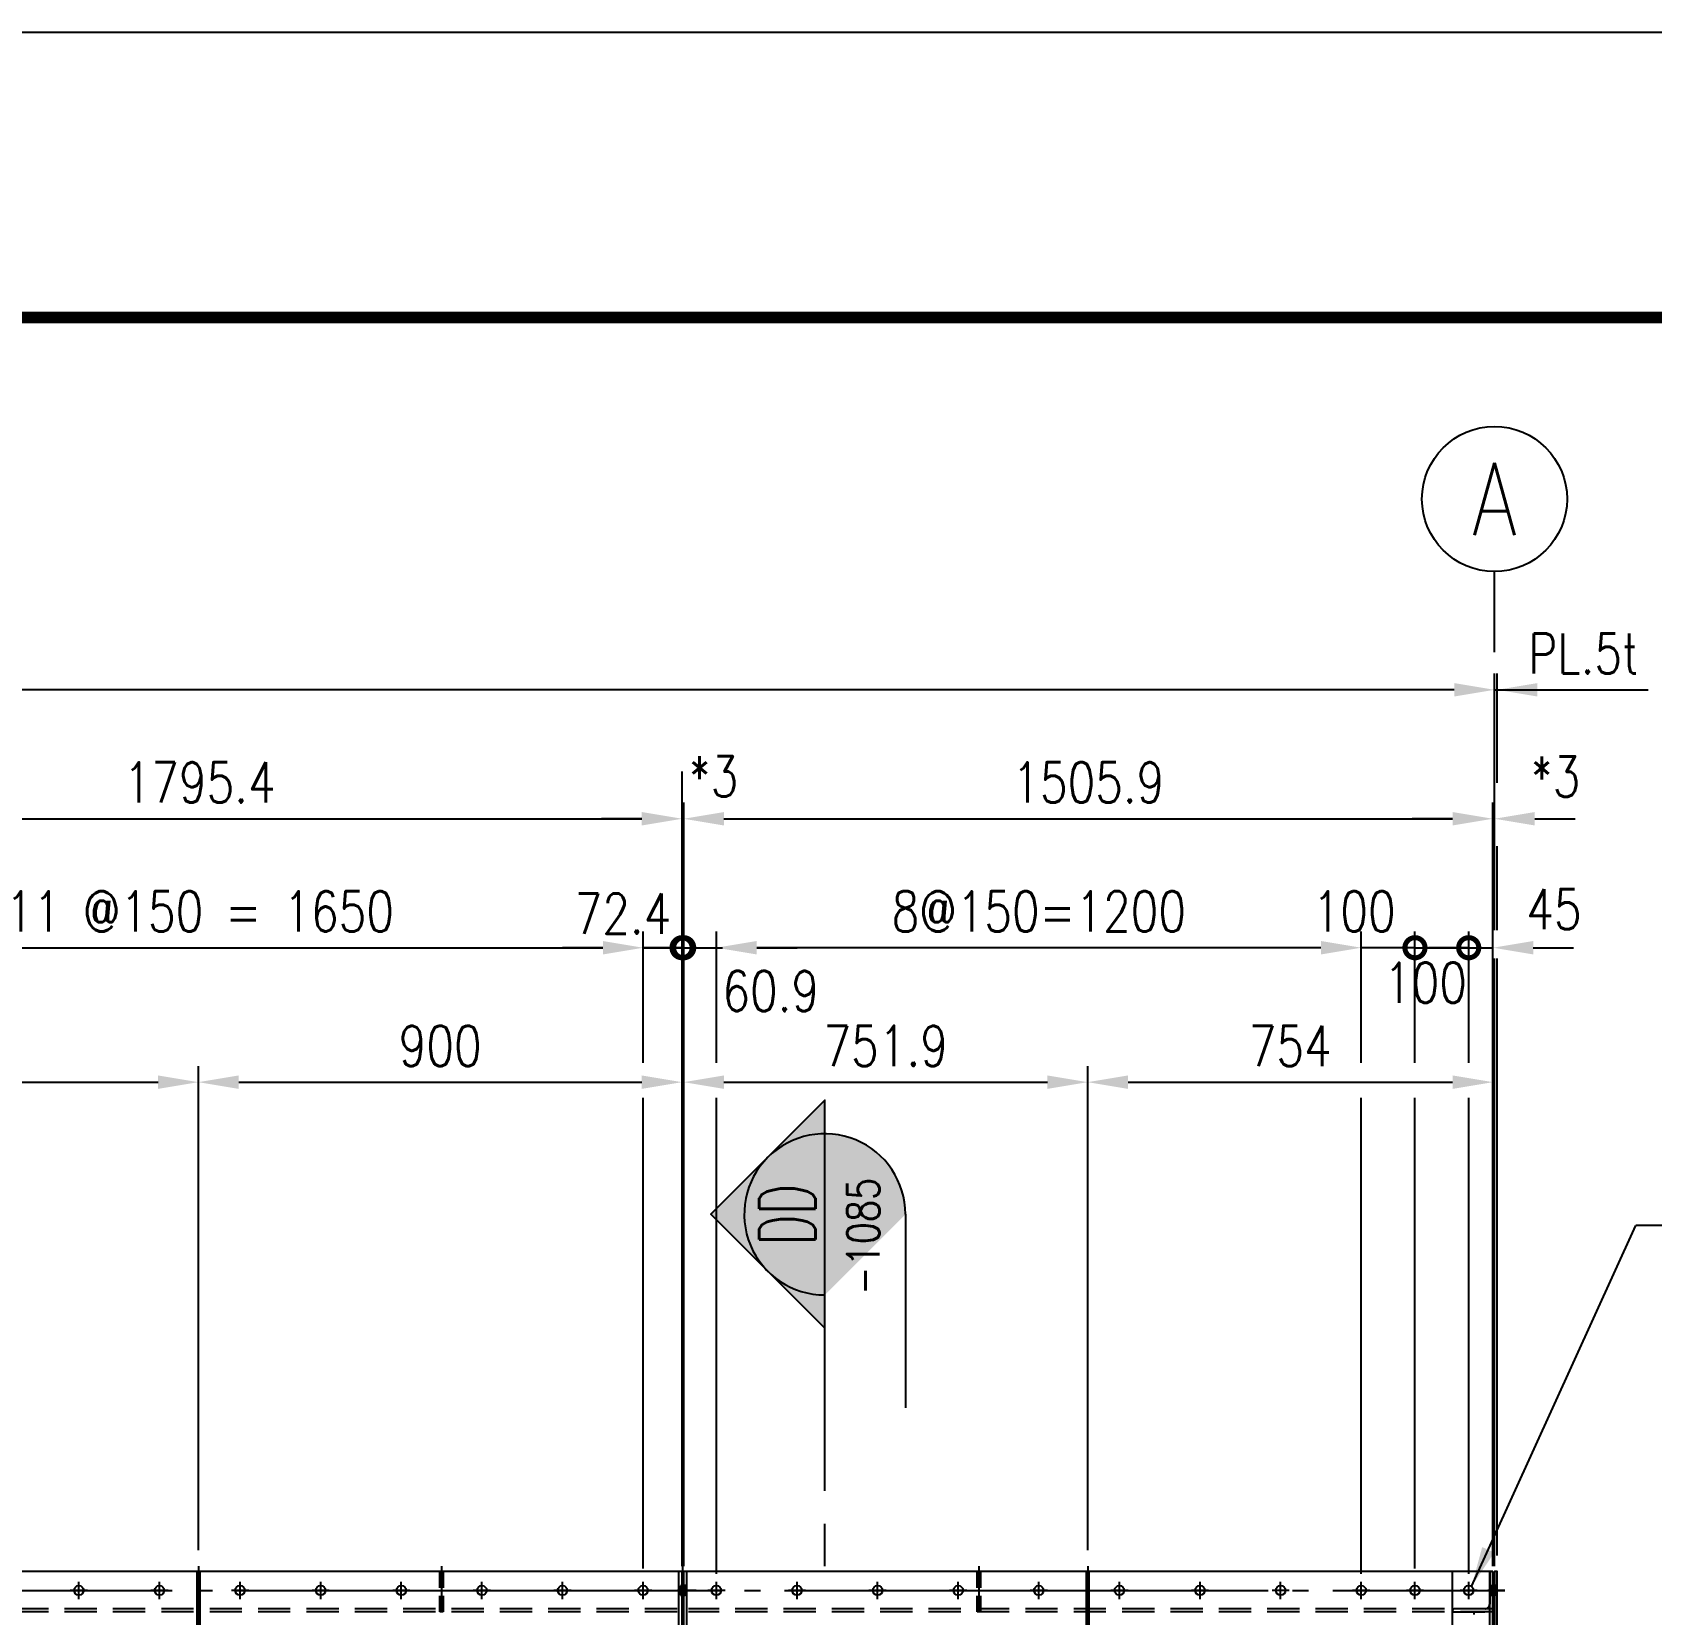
# Model space of a CAD drawing. Header units: millimetres. Extents: x 0 to 232280, y -26939 to 23794.
# Drawn here: x 40539 to 43553, y 14901 to 17846 of the extents above; entities that cross this region are included whole.
import ezdxf
from ezdxf.enums import TextEntityAlignment as Align

# ---------------------------------------------------------------- set-up
doc = ezdxf.new("R2010")
doc.units = ezdxf.units.MM
doc.header["$LTSCALE"] = 30
doc.linetypes.add('JNK-CENTER', pattern=[34, 30, -1.5, 1, -1.5])
doc.linetypes.add('JNK-HIDDEN', pattern=[3, 2, -1])
for name, color, linetype in [('CEN-R', 1, 'JNK-CENTER'), ('CON-C', 4, 'Continuous'), ('CON-G', 3, 'Continuous'), ('CON-W', 7, 'Continuous'), ('CON-Y', 2, 'Continuous'), ('conL-g', 3, 'Continuous'), ('Dim-W', 7, 'Continuous'), ('HID-Y', 2, 'JNK-HIDDEN'), ('STL-OBJT', 7, 'Continuous')]:
    doc.layers.add(name, color=color, linetype=linetype)
doc.styles.add('SIMPLEX', font='simplex.shx', dxfattribs={"width": 0.8})
doc.dimstyles.new('DIM30', dxfattribs={"dimscale": 30, "dimtxt": 2.5, "dimasz": 2.5, "dimexe": 1, "dimexo": 1, "dimgap": 1, "dimtad": 1, "dimdec": 0, "dimdsep": 46, "dimtxsty": 'SIMPLEX', "dimcen": 0, "dimclrd": 7, "dimclre": 7, "dimclrt": 2, "dimadec": 1, "dimazin": 2, "dimtfac": 1, "dimtdec": 0, "dimtix": 1, "dimtmove": 2, "dimatfit": 0, "dimfxl": 1, "dimtolj": 1, "dimtzin": 0, "dimarcsym": 0})
doc.dimstyles.new('DIM40', dxfattribs={"dimscale": 40, "dimtxt": 2.5, "dimasz": 2.5, "dimexe": 1, "dimexo": 1, "dimgap": 1, "dimtad": 1, "dimdec": 0, "dimdsep": 46, "dimtxsty": 'SIMPLEX', "dimcen": 0, "dimclrd": 7, "dimclre": 7, "dimclrt": 2, "dimadec": 1, "dimazin": 2, "dimtfac": 1, "dimtdec": 0, "dimtix": 1, "dimtmove": 2, "dimatfit": 2, "dimfxl": 1, "dimtolj": 1, "dimtzin": 0, "dimarcsym": 1})

# ---------------------------------------------------------------- blocks, each defined once
blk = doc.blocks.new('TITLE')
at = {"color": 7}
blk.add_line((841, 594.8536585365848), (0, 594.8536585365848), dxfattribs=at)
at = {"color": 7, "const_width": 0.7073170731707307}
blk.add_lwpolyline([(823.3170731707312, 577.1707317073162), (27.93902439025055, 577.1707317073162)], dxfattribs=at)
blk = doc.blocks.new('A$C2FEE125F')
at = {"layer": 'CEN-R'}
for p, q in [((-16.02568226856238, 0), (16.02568226856238, 0)), ((0, 16.02568226856238), (0, -16.02568226856238))]:
    blk.add_line(p, q, dxfattribs=at)
at = {"layer": 'conL-g'}
blk.add_circle((0, 0), 9, dxfattribs=at)
blk = doc.blocks.new('A$C6C3D49BA')
at = {"layer": 'CEN-R'}
blk.add_line((3.492459654808044e-10, 13.97431773116114), (-1.164153218269348e-10, -17.53422687383136), dxfattribs=at)
at = {"layer": 'HID-Y'}
for p, q in [((-8.99999999976717, -9.313225746154785e-10), (-9, -4.999999999825377)), ((9.000000000116415, -8.731149137020111e-10), (9.000000000349246, -4.999999999825377))]:
    blk.add_line(p, q, dxfattribs=at)
blk = doc.blocks.new('A$C27160668')
at = {"layer": 'CEN-R'}
blk.add_line((3.492459654808044e-10, -12.9743177323835), (-1.164153218269348e-10, 18.534226872609), dxfattribs=at)
at = {"layer": 'HID-Y'}
for p, q in [((-8.999999999883585, 5.820766091346741e-11), (-9, 5.999999998603016)), ((9, 0), (9.000000000349246, 5.999999998603016))]:
    blk.add_line(p, q, dxfattribs=at)
blk = doc.blocks.new('A$C0E622BE6')
at = {"layer": 'CEN-R'}
blk.add_line((2.328306436538696e-10, 13.9743177308701), (-3.492459654808044e-10, -17.5342268741224), dxfattribs=at)
at = {"layer": 'HID-Y'}
for p, q in [((-8.999999999883585, -3.000000001222361), (-9.000000000116415, -8.999999999941792)), ((9, -3.000000001164153), (9, -9))]:
    blk.add_line(p, q, dxfattribs=at)
blk = doc.blocks.new('A$C60AB4A3A')
for points in [[(-7.499999999959899, 699.0000054339753), (-7.49999999990169, 681.0000081401658), (7.5000000000401, 699.0000054339762), (7.499999999981889, 681.0000054340926)], [(-7.499999999979652, 584.0000054339753), (-7.499999999921443, 566.0000081401658), (7.500000000020347, 584.0000054339762), (7.499999999962136, 566.0000054340926)], [(-7.500000000001981, 454.0000054339753), (-7.499999999943772, 436.0000081401659), (7.499999999998018, 454.0000054339762), (7.499999999939807, 436.0000054340927)], [(-7.500000000031179, 284.0000027276241), (-7.49999999997297, 266.0000054338147), (7.49999999996882, 284.000002727625), (7.499999999910609, 266.0000027277414)], [(-7.50000000003427, -266.0000027271941), (-7.499999999976062, -284.0000000210035), (7.499999999965729, -266.0000027271932), (7.499999999907518, -284.0000027270768)], [(-7.500000000005071, -436.0000054335453), (-7.499999999946862, -454.0000027273547), (7.499999999994929, -436.0000054335444), (7.499999999936717, -454.000005433428)], [(-7.499999999982744, -566.0000027271941), (-7.499999999924535, -584.0000000210035), (7.500000000017256, -566.0000027271932), (7.499999999959044, -584.0000027270768)], [(-7.499999999962992, -681.0000030975716), (-7.499999999904784, -699.000000391381), (7.500000000037007, -681.0000030975707), (7.499999999978796, -699.0000030974543)]]:
    blk.add_solid(points)
at = {"layer": 'CEN-R'}
for p, q in [((-384.4784062732124, 296.9679005959956), (-335.4564489917375, 191.8399739489437)), ((138.4784062741746, 296.9679005959956), (89.45644899269973, 191.8399739489437)), ((-571.1627555073774, -9.231371222995222e-11), (-455.1669225786882, -9.231371222995222e-11)), ((-569.6627555063733, -9.231371222995222e-11), (-453.6669225776841, -9.231371222995222e-11)), ((323.6627555073355, -9.231371222995222e-11), (207.6669225786463, -9.231371222995222e-11)), ((-384.4784062732151, -296.9679005962457), (-335.4564489917402, -191.8399739491938)), ((138.4784062741774, -296.9679005962457), (89.45644899270246, -191.8399739491938))]:
    blk.add_line(p, q, dxfattribs=at)
for points in [[(-1.500000000040927, 224.9499999985369), (-246, 224.9499999985369)], [(-1.500000000040927, -224.9499999987797), (-246, -224.9499999987797)]]:
    blk.add_lwpolyline(points, dxfattribs=at)
for centre, start, end in [((-245.9999999988631, -1.214175426866859e-10), 90.00000000031268, 269.9999999996873), ((0, -1.214175426866859e-10), 270.3872149620545, 89.61278503794551)]:
    blk.add_arc(centre, 224.9550686499512, start, end, dxfattribs=at)
at = {"layer": 'CON-G'}
for p, q in [((-7.500000000041837, 221.9499999985369), (-7.499999999955435, 724.9999945880431)), ((-1.499999998201929, 724.9999946607609), (1.5000000008813, 724.9999947415658)), ((-1.500000000041837, 215.9498591700326), (-1.499999999955435, 724.9999945880431)), ((1.499999999958163, 215.9498591700235), (1.500000000044565, 724.9999945880431)), ((7.499999999958163, 221.9499999985369), (7.500000000044565, 724.9999945880431)), ((1.499999999959073, 221.9499999985369), (7.499999999958163, 221.9499999985369)), ((-7.500000000041837, -221.9499999987797), (-7.499999999955435, -724.9999945881987)), ((-1.500000000041837, -215.9498591702754), (-1.499999999955435, -724.9999945881987)), ((1.499999999958163, -215.9446920766891), (1.500000000044565, -724.9999945881987)), ((1.499999999959073, -221.9448382033129), (7.499999999958163, -221.9448382033129)), ((7.499999999958163, -221.9448382033129), (7.500000000044565, -724.9999945881987)), ((-1.499999998201929, -724.9999946609164), (1.5000000008813, -724.9999947417214))]:
    blk.add_line(p, q, dxfattribs=at)
for points in [[(-335.7238802547345, 203.0613892674196), (-377.9857064288644, 293.692167971069), (-386.1424765121901, 289.888603615404), (-343.880650338082, 199.2578249117546)], [(89.72388025569671, 203.0613892674196), (131.9857064298267, 293.692167971069), (140.1424765131524, 289.888603615404), (97.88065033904422, 199.2578249117546)], [(-467.9550686489893, 4.499999999907686), (-567.9550686489893, 4.499999999849479), (-567.9550686489893, -4.500000000150521), (-467.9550686489893, -4.500000000092314)], [(221.9550686499515, 4.499999999907686), (321.9550686499515, 4.499999999849479), (321.9550686499515, -4.500000000150521), (221.9550686499515, -4.500000000092314)], [(-335.7238802547372, -203.0613892676552), (-377.9857064288672, -293.6921679713191), (-386.1424765121928, -289.8886036156541), (-343.8806503380847, -199.2578249120047)], [(89.72388025569944, -203.0613892676552), (131.9857064298294, -293.6921679713191), (140.1424765131551, -289.8886036156541), (97.88065033904695, -199.2578249120047)]]:
    blk.add_lwpolyline(points, close=True, dxfattribs=at)
for points in [[(-1.500000000040927, 227.9499999985369), (-246, 227.9499999985369)], [(-1.500000000040927, 221.9499999985369), (-246, 221.9499999985369)], [(-1.500000000041837, 215.9498591700326), (-246, 215.9498591700326)], [(-1.500000000041837, -215.9498591702754), (-246, -215.9498591702754)], [(-1.500000000040927, -221.9499999987797), (-246, -221.9499999987797)], [(-1.500000000040927, -227.9499999987797), (-246, -227.9499999987797)], [(-1.500000000041837, -215.9499999987797), (-128.5000000000073, -215.9499999987797)]]:
    blk.add_lwpolyline(points, dxfattribs=at)
for centre, radius, start, end in [((-245.9999999988631, -1.214175426866859e-10), 227.9550686499512, 90.00000000031268, 269.9999999996873), ((-245.9999999988631, -1.214175426866859e-10), 221.9550686499512, 90.00000000031268, 269.9999999996873), ((-245.9999999988631, -1.214175426866859e-10), 215.9550686499512, 90.00000000031268, 269.9999999996873), ((0, -1.214175426866859e-10), 221.9550686499512, 270.3872149620545, 89.61278503794551), ((0, -1.214175426866859e-10), 215.9550686499512, 270.397973341826, 89.60202665822614), ((0, -1.214175426866859e-10), 227.9550686499512, 270.3872149620545, 89.61278503794551)]:
    blk.add_arc(centre, radius, start, end, dxfattribs=at)
at = {"layer": 'STL-OBJT', "xscale": -1}
for p, rotation in [((-7.50000027770932, 690.0000054336007), 90), ((-7.500001055711436, 690.0000000211753), 90), ((-7.5000002777806, 690.0000027272495), 90), ((-7.500001055640157, 690.0000027275265), 90), ((10.49999789287363, 690.0000081403189), 270), ((10.49999867080446, 690.0000054342447), 270), ((-7.500000277729074, 575.0000054336007), 90), ((-7.500001055711436, 575.0000000211753), 90), ((-7.5000002777806, 575.0000027272495), 90), ((-7.50000105565991, 575.0000027275265), 90), ((10.49999789285387, 575.0000081403189), 270), ((10.49999867078471, 575.0000054342447), 270), ((-7.500000277751402, 445.0000054336007), 90), ((-7.500001055711436, 445.0000000211753), 90), ((-7.5000002777806, 445.0000027272495), 90), ((-7.500001055682239, 445.0000027275265), 90), ((10.49999789283155, 445.0000081403189), 270), ((10.49999867076238, 445.0000054342447), 270), ((-7.500001055711436, 275.0000000211753), 90), ((-7.5000002777806, 275.0000027272495), 90), ((10.49999789280235, 275.0000054339677), 270), ((10.49999867073318, 275.0000027278935), 270), ((7.499998947315362, -275.0000000211744), 270), ((7.499999725246198, -275.0000027272486), 270), ((10.49999922319904, -275.000000021119), 270), ((10.50000000112988, -275.0000027271932), 270), ((7.499998947315362, -445.0000000211744), 270), ((7.499999725246198, -445.0000027272486), 270), ((10.49999922322824, -445.0000027274702), 270), ((10.50000000115908, -445.0000054335444), 270), ((7.499998947315362, -575.0000000211744), 270), ((7.499999725246198, -575.0000027272486), 270), ((10.49999922325057, -575.000000021119), 270), ((10.50000000118141, -575.0000027271932), 270), ((10.49999922327032, -690.0000003914965), 270), ((10.50000000120116, -690.0000030975707), 270)]:
    blk.add_blockref('A$C0E622BE6', p, dxfattribs=dict(at, rotation=rotation))
at = {"layer": 'STL-OBJT'}
for p, rotation in [((-7.500001055640157, 690.0000081403733), 90), ((-7.50000027770932, 690.0000054342992), 90), ((-4.50000211015317, 690.0000081403189), 90), ((-4.500001332222334, 690.0000054342447), 90), ((7.499999725317478, 690.0000054336007), 270), ((7.499998947315362, 690.0000000211753), 270), ((7.499999725246198, 690.0000027272495), 270), ((7.499998947386642, 690.0000027275265), 270), ((-7.50000105565991, 575.0000081403733), 90), ((-7.500000277729074, 575.0000054342992), 90), ((-4.500002110172924, 575.0000081403189), 90), ((-4.500001332242087, 575.0000054342447), 90), ((7.499999725297725, 575.0000054336007), 270), ((7.499998947315362, 575.0000000211753), 270), ((7.499999725246198, 575.0000027272495), 270), ((7.499998947366889, 575.0000027275265), 270), ((-7.500001055682239, 445.0000081403733), 90), ((-7.500000277751402, 445.0000054342992), 90), ((-4.500002110195252, 445.0000081403189), 90), ((-4.500001332264416, 445.0000054342447), 90), ((7.499999725275396, 445.0000054336007), 270), ((7.499998947315362, 445.0000000211753), 270), ((7.499999725246198, 445.0000027272495), 270), ((7.49999894734456, 445.0000027275265), 270), ((-7.500001055711436, 275.0000054340221), 90), ((-7.5000002777806, 275.000002727948), 90), ((-4.50000211022445, 275.0000054339677), 90), ((-4.500001332293614, 275.0000027278935), 90), ((7.499998947315362, 275.0000000211753), 270), ((7.499999725246198, 275.0000027272495), 270), ((-10.50000000119842, -275.0000000211199), 90), ((-10.49999922326759, -275.0000027271941), 90), ((-7.500001055711436, -275.0000000211744), 90), ((-7.5000002777806, -275.0000027272486), 90), ((-10.50000000116922, -445.0000027274712), 90), ((-10.49999922323839, -445.0000054335453), 90), ((-7.500001055711436, -445.0000000211744), 90), ((-7.5000002777806, -445.0000027272486), 90), ((-10.5000000011469, -575.00000002112), 90), ((-10.49999922321606, -575.0000027271941), 90), ((-7.500001055711436, -575.0000000211744), 90), ((-7.5000002777806, -575.0000027272486), 90), ((-10.50000000112714, -690.0000003914975), 90), ((-10.49999922319631, -690.0000030975716), 90)]:
    blk.add_blockref('A$C0E622BE6', p, dxfattribs=dict(at, rotation=rotation))
blk = doc.blocks.new('SECMARK1')
at = {"layer": 'CON-Y'}
h = blk.add_hatch(color=256, dxfattribs=at)
edge = h.paths.add_edge_path()
edge.add_line((21.82666666666668, 7.071067811865485), (18.29113276073393, 3.535533905932776))
edge.add_arc((21.82666666666668, 4.707345624410664e-14), 5.000000000000002, 44.99999999999977, 135.0000000000001, ccw=False)
edge.add_line((25.36220057259943, 3.535533905932773), (21.82666666666668, 7.071067811865485))
h = blk.add_hatch(color=256, dxfattribs=at)
edge = h.paths.add_edge_path()
edge.add_line((14.75559885480128, 4.707345624410664e-14), (16.82666666666668, 1.689559442740931e-14))
edge.add_arc((21.82666666666668, 4.618527782440651e-14), 5, 135.0000000000001, 180.0000000000003, ccw=False)
edge.add_line((18.29113276073393, 3.535533905932776), (14.75559885480128, 4.707345624410664e-14))
edge = h.paths.add_edge_path()
edge.add_arc((21.82666666666668, 4.736951571734001e-14), 5, 270, 540.0000000000005)
h = blk.add_hatch(color=256, dxfattribs=at)
edge = h.paths.add_edge_path()
edge.add_line((26.82666666666668, 4.332076805060308e-14), (28.89773447853207, 4.736951571734001e-14))
edge.add_line((28.89773447853207, 4.736951571734001e-14), (25.36220057259943, 3.535533905932773))
edge.add_arc((21.82666666666668, 4.951594689828198e-14), 5, -1.1368683772161603e-13, 44.999999999999716, ccw=False)
at = {"layer": 'CON-C'}
blk.add_line((0, 0), (2.633333333333307, 0), dxfattribs=at)
blk.add_lwpolyline([(4.666666666666639, 0), (28.89773447853207, 4.736951571734001e-14), (21.82666666666668, 7.071067811865485), (14.75559885480128, 4.736951571734001e-14)], dxfattribs=at)
at = {"layer": 'CON-Y'}
blk.add_line((21.82666666666668, -4.999999999999953), (9.823333333333341, -4.999999999999953), dxfattribs=at)
blk.add_arc((21.82666666666668, 4.736951571734001e-14), 5, 270, 180.0000000000004, dxfattribs=at)
at = {"layer": 'CON-C', "style": 'SIMPLEX', "width": 0.8}
blk.add_attdef('TAG', text='', height=3.5, dxfattribs=at).set_placement((21.80333333333334, 0.5800000000000568), align=Align.CENTER)
at = {"layer": 'CON-Y', "style": 'SIMPLEX', "width": 0.8}
blk.add_attdef('H0000-0000', text='', height=2, dxfattribs=at).set_placement((24.66333333333334, -3.379999999999943), align=Align.RIGHT)
blk = doc.blocks.new('*D423')
at = {"layer": 'DEFPOINTS', "color": 0, "transparency": 16777216}
for p in [(43257.30832897819, 16382.29908923554), (41751.40805853953, 14961.3321956425), (43257.30832897819, 14961.3321983486)]:
    blk.add_point(p, dxfattribs=at)
at = {"layer": 'Dim-W', "color": 7, "lineweight": -2, "transparency": 16777216}
for p, q in [((41751.40805853953, 14991.3321956425), (41751.40805853953, 16412.29908923554)), ((43257.30832897819, 14991.3321983486), (43257.30832897819, 16412.29908923554)), ((41826.40805853953, 16382.29908923554), (43182.30832897819, 16382.29908923554))]:
    blk.add_line(p, q, dxfattribs=at)
at = {"layer": 'Dim-W', "color": 7, "transparency": 16777216}
for points in [[(41826.40805853953, 16394.79908923554), (41826.40805853953, 16369.79908923554), (41751.40805853953, 16382.29908923554)], [(43182.30832897819, 16394.79908923554), (43182.30832897819, 16369.79908923554), (43257.30832897819, 16382.29908923554)]]:
    blk.add_solid(points, dxfattribs=at)
at = {"layer": 'Dim-W', "color": 2, "transparency": 16777216, "insert": (42504.35819375886, 16449.79908923554), "char_height": 75, "attachment_point": 5, "style": 'SIMPLEX'}
blk.add_mtext('\\A1;1505.9', dxfattribs=at)
blk = doc.blocks.new('*D424')
at = {"layer": 'DEFPOINTS', "color": 0, "transparency": 16777216}
for p in [(43260.30832897822, 16382.29908923553), (43257.30832897819, 14961.3321983486), (43260.30832897822, 14961.3321983486)]:
    blk.add_point(p, dxfattribs=at)
at = {"layer": 'Dim-W', "color": 7, "lineweight": -2, "transparency": 16777216}
for p, q in [((43257.30832897819, 14991.3321983486), (43257.30832897819, 16412.29908923553)), ((43260.30832897822, 16398.39503547969), (43260.30832897822, 16412.29908923553)), ((43182.30832897819, 16382.29908923553), (43107.30832897819, 16382.29908923553)), ((43257.30832897819, 16382.29908923553), (43260.30832897822, 16382.29908923553)), ((43335.30832897822, 16382.29908923553), (43410.30832897822, 16382.29908923553)), ((43260.30832897822, 16174.90709074047), (43260.30832897822, 16351.1074354878)), ((43260.30832897822, 14991.3321983486), (43260.30832897822, 16122.06821583504))]:
    blk.add_line(p, q, dxfattribs=at)
at = {"layer": 'Dim-W', "color": 7, "transparency": 16777216}
for points in [[(43182.30832897819, 16394.79908923553), (43182.30832897819, 16369.79908923553), (43257.30832897819, 16382.29908923553)], [(43335.30832897822, 16394.79908923553), (43335.30832897822, 16369.79908923553), (43260.30832897822, 16382.29908923553)]]:
    blk.add_solid(points, dxfattribs=at)
at = {"layer": 'Dim-W', "color": 2, "transparency": 16777216, "insert": (43373.82662528173, 16460.75155557173), "char_height": 75, "attachment_point": 5, "style": 'SIMPLEX'}
blk.add_mtext('\\A1;*3', dxfattribs=at)
blk = doc.blocks.new('*D425')
at = {"layer": 'DEFPOINTS', "color": 0, "transparency": 16777216}
for p in [(31758.30832975564, 16622.29908382331), (31758.30832975564, 14960.09542018129), (43260.30832897822, 14961.3321983486)]:
    blk.add_point(p, dxfattribs=at)
at = {"layer": 'Dim-W', "color": 7, "lineweight": -2, "transparency": 16777216}
for p, q in [((31758.30832975564, 16174.90709074047), (31758.30832975564, 16652.29908382331)), ((43260.30832897822, 16398.39503547969), (43260.30832897822, 16652.29908382331)), ((43185.30832897822, 16622.29908382331), (31833.30832975564, 16622.29908382331)), ((43260.30832897822, 16174.90709074047), (43260.30832897822, 16351.1074354878)), ((31758.30832975564, 14990.09542018129), (31758.30832975564, 16122.06821583504)), ((43260.30832897822, 14991.3321983486), (43260.30832897822, 16122.06821583504))]:
    blk.add_line(p, q, dxfattribs=at)
at = {"layer": 'Dim-W', "color": 7, "transparency": 16777216}
for points in [[(31833.30832975564, 16634.79908382331), (31833.30832975564, 16609.79908382331), (31758.30832975564, 16622.29908382331)], [(43185.30832897822, 16634.79908382331), (43185.30832897822, 16609.79908382331), (43260.30832897822, 16622.29908382331)]]:
    blk.add_solid(points, dxfattribs=at)
at = {"layer": 'Dim-W', "color": 2, "transparency": 16777216, "insert": (37583.31035999046, 16691.65403653973), "char_height": 75, "attachment_point": 5, "style": 'SIMPLEX'}
blk.add_mtext('\\A1;11502', dxfattribs=at)
blk = doc.blocks.new('*D427')
at = {"layer": 'DEFPOINTS', "color": 0, "transparency": 16777216}
for p in [(41751.40805853953, 16382.29908382333), (41748.40805853953, 14961.3321956425), (41751.40805853953, 14961.3321956425)]:
    blk.add_point(p, dxfattribs=at)
at = {"layer": 'Dim-W', "color": 7, "lineweight": -2, "transparency": 16777216}
for p, q in [((41748.40805853953, 14991.3321956425), (41748.40805853953, 16412.29908382333)), ((41751.40805853953, 14991.3321956425), (41751.40805853953, 16412.29908382333)), ((41673.40805853953, 16382.29908382333), (41598.40805853953, 16382.29908382333)), ((41748.40805853953, 16382.29908382333), (41751.40805853953, 16382.29908382333)), ((41826.40805853953, 16382.29908382333), (41901.40805853953, 16382.29908382333))]:
    blk.add_line(p, q, dxfattribs=at)
at = {"layer": 'Dim-W', "color": 7, "transparency": 16777216}
for points in [[(41673.40805853953, 16394.79908382333), (41673.40805853953, 16369.79908382333), (41748.40805853953, 16382.29908382333)], [(41826.40805853953, 16394.79908382333), (41826.40805853953, 16369.79908382333), (41751.40805853953, 16382.29908382333)]]:
    blk.add_solid(points, dxfattribs=at)
at = {"layer": 'Dim-W', "color": 2, "transparency": 16777216, "insert": (41806.829968003, 16461.04908382333), "char_height": 75, "attachment_point": 5, "style": 'SIMPLEX'}
blk.add_mtext('\\A1;*3', dxfattribs=at)
blk = doc.blocks.new('col-line')
at = {"layer": 'CON-Y'}
blk.add_line((0, 3), (0, 8), dxfattribs=at)
blk.add_circle((0, 12.5), 4.5, dxfattribs=at)
at = {"layer": 'CON-C', "style": 'SIMPLEX', "width": 0.8}
blk.add_attdef('1', text='', height=4.5, dxfattribs=at).set_placement((0, 12.5), align=Align.MIDDLE_CENTER)
blk = doc.blocks.new('_DotSmall')
at = {"color": 0, "linetype": 'ByBlock', "const_width": 0.5}
blk.add_lwpolyline([(-0.0625, 0, 1), (0.0625, 0, 1)], format="xyb", close=True, dxfattribs=at)
blk = doc.blocks.new('*D428')
at = {"layer": 'DEFPOINTS', "color": 0, "transparency": 16777216}
for p in [(41748.40805853941, 16142.29908382333), (41676.00805853949, 14957.35788701243), (41748.40805853941, 14961.3321956425)]:
    blk.add_point(p, dxfattribs=at)
at = {"layer": 'Dim-W', "color": 7, "lineweight": -2, "transparency": 16777216}
for p, q in [((41676.00805853949, 15927.8204961555), (41676.00805853949, 16172.29908382333)), ((41748.40805853941, 14991.3321956425), (41748.40805853941, 16172.29908382333)), ((41601.00805853949, 16142.29908382333), (41526.00805853949, 16142.29908382333)), ((41676.00805853949, 16142.29908382333), (41748.40805853941, 16142.29908382333)), ((41748.40805853941, 16142.29908382333), (41823.40805853941, 16142.29908382333)), ((41676.00805853949, 14987.35788701243), (41676.00805853949, 15862.67558940479))]:
    blk.add_line(p, q, dxfattribs=at)
at = {"layer": 'Dim-W', "color": 7, "transparency": 16777216}
blk.add_solid([(41601.00805853949, 16154.79908382333), (41601.00805853949, 16129.79908382333), (41676.00805853949, 16142.29908382333)], dxfattribs=at)
at = {"layer": 'Dim-W', "color": 7, "lineweight": -2, "transparency": 16777216, "xscale": 75, "yscale": 75, "zscale": 75, "rotation": 180}
blk.add_blockref('_DotSmall', (41748.40805853941, 16142.29908382333), dxfattribs=at)
at = {"layer": 'Dim-W', "color": 2, "transparency": 16777216, "insert": (41638.44079219985, 16205.79605233549), "char_height": 75, "attachment_point": 5, "style": 'SIMPLEX'}
blk.add_mtext('\\A1;72.4', dxfattribs=at)
blk = doc.blocks.new('*D429')
at = {"layer": 'DEFPOINTS', "color": 0, "transparency": 16777216}
for p in [(41812.30832897827, 16142.29908382333), (41812.30832897827, 14947.35788332327), (43012.30832897827, 14947.35788332325)]:
    blk.add_point(p, dxfattribs=at)
at = {"layer": 'Dim-W', "color": 7, "lineweight": -2, "transparency": 16777216}
for p, q in [((41812.30832897827, 15927.8204961555), (41812.30832897827, 16172.29908382333)), ((43012.30832897827, 15927.8204961555), (43012.30832897827, 16172.29908382333)), ((42937.30832897827, 16142.29908382333), (41887.30832897827, 16142.29908382333)), ((41812.30832897827, 14977.35788332327), (41812.30832897827, 15862.67558940479)), ((43012.30832897827, 14977.35788332325), (43012.30832897827, 15862.67558940479))]:
    blk.add_line(p, q, dxfattribs=at)
at = {"layer": 'Dim-W', "color": 7, "transparency": 16777216}
for points in [[(41887.30832897827, 16154.79908382333), (41887.30832897827, 16129.79908382333), (41812.30832897827, 16142.29908382333)], [(42937.30832897827, 16154.79908382333), (42937.30832897827, 16129.79908382333), (43012.30832897827, 16142.29908382333)]]:
    blk.add_solid(points, dxfattribs=at)
at = {"layer": 'Dim-W', "color": 2, "transparency": 16777216, "insert": (42412.30832897827, 16209.79908382333), "char_height": 75, "attachment_point": 5, "style": 'SIMPLEX'}
blk.add_mtext('\\A1;8@150=1200', dxfattribs=at)
blk = doc.blocks.new('*D430')
at = {"layer": 'DEFPOINTS', "color": 0, "transparency": 16777216}
for p in [(41812.30832897827, 16142.29908382333), (41751.40805853941, 14961.33219834862), (41812.30832897827, 14947.35788332327)]:
    blk.add_point(p, dxfattribs=at)
at = {"layer": 'Dim-W', "color": 7, "lineweight": -2, "transparency": 16777216}
for p, q in [((41751.40805853941, 14991.33219834862), (41751.40805853941, 16172.29908382333)), ((41812.30832897827, 15927.8204961555), (41812.30832897827, 16172.29908382333)), ((41751.40805853941, 16142.29908382333), (41676.40805853941, 16142.29908382333)), ((41751.40805853941, 16142.29908382333), (41812.30832897827, 16142.29908382333)), ((41887.30832897827, 16142.29908382333), (41962.30832897827, 16142.29908382333)), ((41812.30832897827, 14977.35788332327), (41812.30832897827, 15862.67558940479))]:
    blk.add_line(p, q, dxfattribs=at)
at = {"layer": 'Dim-W', "color": 7, "transparency": 16777216}
blk.add_solid([(41887.30832897827, 16154.79908382333), (41887.30832897827, 16129.79908382333), (41812.30832897827, 16142.29908382333)], dxfattribs=at)
at = {"layer": 'Dim-W', "color": 7, "lineweight": -2, "transparency": 16777216, "xscale": 75, "yscale": 75, "zscale": 75}
blk.add_blockref('_DotSmall', (41751.40805853941, 16142.29908382333), dxfattribs=at)
at = {"layer": 'Dim-W', "color": 2, "transparency": 16777216, "insert": (41913.52711319448, 16061.66713714049), "char_height": 75, "attachment_point": 5, "style": 'SIMPLEX'}
blk.add_mtext('\\A1;60.9', dxfattribs=at)
blk = doc.blocks.new('*D431')
at = {"layer": 'DEFPOINTS', "color": 0, "transparency": 16777216}
for p in [(43257.30832897918, 16142.29908382333), (43212.30832897827, 14947.35788332325), (43257.30832897918, 14961.33220105468)]:
    blk.add_point(p, dxfattribs=at)
at = {"layer": 'Dim-W', "color": 7, "lineweight": -2, "transparency": 16777216}
for p, q in [((43212.30832897827, 15927.8204961555), (43212.30832897827, 16172.29908382333)), ((43257.30832897918, 14991.33220105468), (43257.30832897918, 16172.29908382333)), ((43212.30832897827, 16142.29908382333), (43137.30832897827, 16142.29908382333)), ((43212.30832897827, 16142.29908382333), (43257.30832897918, 16142.29908382333)), ((43332.30832897918, 16142.29908382333), (43407.30832897918, 16142.29908382333)), ((43212.30832897827, 14977.35788332325), (43212.30832897827, 15862.67558940479))]:
    blk.add_line(p, q, dxfattribs=at)
at = {"layer": 'Dim-W', "color": 7, "transparency": 16777216}
blk.add_solid([(43332.30832897918, 16154.79908382333), (43332.30832897918, 16129.79908382333), (43257.30832897918, 16142.29908382333)], dxfattribs=at)
at = {"layer": 'Dim-W', "color": 7, "lineweight": -2, "transparency": 16777216, "xscale": 75, "yscale": 75, "zscale": 75}
blk.add_blockref('_DotSmall', (43212.30832897827, 16142.29908382333), dxfattribs=at)
at = {"layer": 'Dim-W', "color": 2, "transparency": 16777216, "insert": (43370.83851337521, 16214.03334537566), "char_height": 75, "attachment_point": 5, "style": 'SIMPLEX'}
blk.add_mtext('\\A1;45', dxfattribs=at)
blk = doc.blocks.new('*D432')
at = {"layer": 'DEFPOINTS', "color": 0, "transparency": 16777216}
for p in [(43012.30832897827, 16142.29908382333), (43012.30832897827, 14957.35788731994), (43112.30832897827, 14957.35788731994)]:
    blk.add_point(p, dxfattribs=at)
at = {"layer": 'Dim-W', "color": 7, "lineweight": -2, "transparency": 16777216}
for p, q in [((43012.30832897827, 15927.8204961555), (43012.30832897827, 16172.29908382333)), ((43112.30832897827, 15927.8204961555), (43112.30832897827, 16172.29908382333)), ((42937.30832897827, 16142.29908382333), (42862.30832897827, 16142.29908382333)), ((43112.30832897827, 16142.29908382333), (43012.30832897827, 16142.29908382333)), ((43112.30832897827, 16142.29908382333), (43187.30832897827, 16142.29908382333)), ((43012.30832897827, 14987.35788731994), (43012.30832897827, 15862.67558940479)), ((43112.30832897827, 14987.35788731994), (43112.30832897827, 15862.67558940479))]:
    blk.add_line(p, q, dxfattribs=at)
at = {"layer": 'Dim-W', "color": 7, "transparency": 16777216}
blk.add_solid([(42937.30832897827, 16154.79908382333), (42937.30832897827, 16129.79908382333), (43012.30832897827, 16142.29908382333)], dxfattribs=at)
at = {"layer": 'Dim-W', "color": 7, "lineweight": -2, "transparency": 16777216, "xscale": 75, "yscale": 75, "zscale": 75, "rotation": 180}
blk.add_blockref('_DotSmall', (43112.30832897827, 16142.29908382333), dxfattribs=at)
at = {"layer": 'Dim-W', "color": 2, "transparency": 16777216, "insert": (42999.06975626867, 16209.79908382333), "char_height": 75, "attachment_point": 5, "style": 'SIMPLEX'}
blk.add_mtext('\\A1;100', dxfattribs=at)
blk = doc.blocks.new('*D433')
at = {"layer": 'DEFPOINTS', "color": 0, "transparency": 16777216}
for p in [(43212.30832897827, 16142.29908382333), (43112.30832897827, 14987.35788731994), (43212.30832897827, 14977.35788332325)]:
    blk.add_point(p, dxfattribs=at)
at = {"layer": 'Dim-W', "color": 7, "lineweight": -2, "transparency": 16777216}
for p, q in [((43112.30832897827, 15927.8204961555), (43112.30832897827, 16172.29908382333)), ((43212.30832897827, 15927.8204961555), (43212.30832897827, 16172.29908382333)), ((43112.30832897827, 16142.29908382333), (43212.30832897827, 16142.29908382333)), ((43112.30832897827, 15017.35788731994), (43112.30832897827, 15862.67558940479)), ((43212.30832897827, 15007.35788332325), (43212.30832897827, 15862.67558940479))]:
    blk.add_line(p, q, dxfattribs=at)
at = {"layer": 'Dim-W', "color": 7, "lineweight": -2, "transparency": 16777216, "xscale": 75, "yscale": 75, "zscale": 75, "rotation": 180}
blk.add_blockref('_DotSmall', (43112.30832897827, 16142.29908382333), dxfattribs=at)
at = {"layer": 'Dim-W', "color": 7, "lineweight": -2, "transparency": 16777216, "xscale": 75, "yscale": 75, "zscale": 75}
blk.add_blockref('_DotSmall', (43212.30832897827, 16142.29908382333), dxfattribs=at)
at = {"layer": 'Dim-W', "color": 2, "transparency": 16777216, "insert": (43131.70336505483, 16077.11708963448), "char_height": 75, "attachment_point": 5, "style": 'SIMPLEX'}
blk.add_mtext('\\A1;100', dxfattribs=at)
blk = doc.blocks.new('*D296')
at = {"layer": 'DEFPOINTS', "color": 0, "transparency": 16777216}
for p in [(43257.30832897827, 15892.14869640007), (42503.30819375813, 14991.33219834862), (43257.30832897827, 14981.33220240791)]:
    blk.add_point(p, dxfattribs=at)
at = {"layer": 'Dim-W', "color": 7, "lineweight": -2, "transparency": 16777216}
for p, q in [((42503.30819375813, 15021.33219834862), (42503.30819375813, 15922.14869640007)), ((43257.30832897827, 15011.33220240791), (43257.30832897827, 15922.14869640007)), ((42578.30819375813, 15892.14869640007), (43182.30832897827, 15892.14869640007))]:
    blk.add_line(p, q, dxfattribs=at)
at = {"layer": 'Dim-W', "color": 7, "transparency": 16777216}
for points in [[(42578.30819375813, 15904.64869640007), (42578.30819375813, 15879.64869640007), (42503.30819375813, 15892.14869640007)], [(43182.30832897827, 15904.64869640007), (43182.30832897827, 15879.64869640007), (43257.30832897827, 15892.14869640007)]]:
    blk.add_solid(points, dxfattribs=at)
at = {"layer": 'Dim-W', "color": 2, "transparency": 16777216, "insert": (42880.30826136821, 15959.64869640007), "char_height": 75, "attachment_point": 5, "style": 'SIMPLEX'}
blk.add_mtext('\\A1;754', dxfattribs=at)
blk = doc.blocks.new('*D297')
at = {"layer": 'DEFPOINTS', "color": 0, "transparency": 16777216}
for p in [(42503.30819375813, 15892.14869640007), (42503.30819375813, 15021.33219834862), (41751.4080585395, 14981.33219699585)]:
    blk.add_point(p, dxfattribs=at)
at = {"layer": 'Dim-W', "color": 7, "lineweight": -2, "transparency": 16777216}
for p, q in [((41751.4080585395, 15011.33219699585), (41751.4080585395, 15922.14869640007)), ((42503.30819375813, 15051.33219834862), (42503.30819375813, 15922.14869640007)), ((41826.4080585395, 15892.14869640007), (42428.30819375813, 15892.14869640007))]:
    blk.add_line(p, q, dxfattribs=at)
at = {"layer": 'Dim-W', "color": 7, "transparency": 16777216}
for points in [[(41826.4080585395, 15904.64869640007), (41826.4080585395, 15879.64869640007), (41751.4080585395, 15892.14869640007)], [(42428.30819375813, 15904.64869640007), (42428.30819375813, 15879.64869640007), (42503.30819375813, 15892.14869640007)]]:
    blk.add_solid(points, dxfattribs=at)
at = {"layer": 'Dim-W', "color": 2, "transparency": 16777216, "insert": (42127.35812614881, 15959.64869640007), "char_height": 75, "attachment_point": 5, "style": 'SIMPLEX'}
blk.add_mtext('\\A1;751.9', dxfattribs=at)
blk = doc.blocks.new('*D307')
at = {"layer": 'DEFPOINTS', "color": 0, "transparency": 16777216}
for p in [(41748.40805853858, 16382.29909215467), (39953.00859942314, 14981.33219691008), (41748.40805853858, 14981.33219699585)]:
    blk.add_point(p, dxfattribs=at)
at = {"layer": 'Dim-W', "color": 7, "lineweight": -2, "transparency": 16777216}
for p, q in [((39953.00859942314, 15011.33219691008), (39953.00859942314, 16412.29909215467)), ((41748.40805853858, 15011.33219699585), (41748.40805853858, 16412.29909215467)), ((40028.00859942314, 16382.29909215467), (41673.40805853858, 16382.29909215467))]:
    blk.add_line(p, q, dxfattribs=at)
at = {"layer": 'Dim-W', "color": 7, "transparency": 16777216}
for points in [[(40028.00859942314, 16394.79909215467), (40028.00859942314, 16369.79909215467), (39953.00859942314, 16382.29909215467)], [(41673.40805853858, 16394.79909215467), (41673.40805853858, 16369.79909215467), (41748.40805853858, 16382.29909215467)]]:
    blk.add_solid(points, dxfattribs=at)
at = {"layer": 'Dim-W', "color": 2, "transparency": 16777216, "insert": (40850.70832898087, 16449.79909215467), "char_height": 75, "attachment_point": 5, "style": 'SIMPLEX'}
blk.add_mtext('\\A1;1795.4', dxfattribs=at)
blk = doc.blocks.new('*D453')
at = {"layer": 'DEFPOINTS', "color": 0, "transparency": 16777216}
for p in [(41676.00805853949, 16142.29908382333), (40026.00805853949, 14962.35788683655), (41676.00805853949, 14962.35788701243)]:
    blk.add_point(p, dxfattribs=at)
at = {"layer": 'Dim-W', "color": 7, "lineweight": -2, "transparency": 16777216}
for p, q in [((40026.00805853949, 15927.8204961555), (40026.00805853949, 16172.29908382333)), ((41676.00805853949, 15927.8204961555), (41676.00805853949, 16172.29908382333)), ((40101.00805853949, 16142.29908382333), (41601.00805853949, 16142.29908382333)), ((40026.00805853949, 14992.35788683655), (40026.00805853949, 15862.67558940479)), ((41676.00805853949, 14992.35788701243), (41676.00805853949, 15862.67558940479))]:
    blk.add_line(p, q, dxfattribs=at)
at = {"layer": 'Dim-W', "color": 7, "transparency": 16777216}
for points in [[(40101.00805853949, 16154.79908382333), (40101.00805853949, 16129.79908382333), (40026.00805853949, 16142.29908382333)], [(41601.00805853949, 16154.79908382333), (41601.00805853949, 16129.79908382333), (41676.00805853949, 16142.29908382333)]]:
    blk.add_solid(points, dxfattribs=at)
at = {"layer": 'Dim-W', "color": 2, "transparency": 16777216, "insert": (40851.00805853949, 16209.79908382333), "char_height": 75, "attachment_point": 5, "style": 'SIMPLEX'}
blk.add_mtext('\\A1;11 @150 = 1650', dxfattribs=at)
blk = doc.blocks.new('*D313')
at = {"layer": 'DEFPOINTS', "color": 0, "transparency": 16777216}
for p in [(41748.40805853858, 15892.15007956554), (40848.40819694887, 14991.3335812223), (41748.40805853858, 14981.33219699585)]:
    blk.add_point(p, dxfattribs=at)
at = {"layer": 'Dim-W', "color": 7, "lineweight": -2, "transparency": 16777216}
for p, q in [((40848.40819694887, 15021.3335812223), (40848.40819694887, 15922.15007956554)), ((41748.40805853858, 15011.33219699585), (41748.40805853858, 15922.15007956554)), ((40923.40819694887, 15892.15007956554), (41673.40805853858, 15892.15007956554))]:
    blk.add_line(p, q, dxfattribs=at)
at = {"layer": 'Dim-W', "color": 7, "transparency": 16777216}
for points in [[(40923.40819694887, 15904.65007956554), (40923.40819694887, 15879.65007956554), (40848.40819694887, 15892.15007956554)], [(41673.40805853858, 15904.65007956554), (41673.40805853858, 15879.65007956554), (41748.40805853858, 15892.15007956554)]]:
    blk.add_solid(points, dxfattribs=at)
at = {"layer": 'Dim-W', "color": 2, "transparency": 16777216, "insert": (41298.40812774372, 15959.65007956554), "char_height": 75, "attachment_point": 5, "style": 'SIMPLEX'}
blk.add_mtext('\\A1;900', dxfattribs=at)
blk = doc.blocks.new('*D314')
at = {"layer": 'DEFPOINTS', "color": 0, "transparency": 16777216}
for p in [(40848.40819694887, 15892.15007956554), (39953.00859942314, 14981.3321986734), (40848.40819694887, 14991.3335812223)]:
    blk.add_point(p, dxfattribs=at)
at = {"layer": 'Dim-W', "color": 7, "lineweight": -2, "transparency": 16777216}
for p, q in [((39953.00859942314, 15011.3321986734), (39953.00859942314, 15922.15007956554)), ((40848.40819694887, 15021.3335812223), (40848.40819694887, 15922.15007956554)), ((40028.00859942314, 15892.15007956554), (40773.40819694887, 15892.15007956554))]:
    blk.add_line(p, q, dxfattribs=at)
at = {"layer": 'Dim-W', "color": 7, "transparency": 16777216}
for points in [[(40028.00859942314, 15904.65007956554), (40028.00859942314, 15879.65007956554), (39953.00859942314, 15892.15007956554)], [(40773.40819694887, 15904.65007956554), (40773.40819694887, 15879.65007956554), (40848.40819694887, 15892.15007956554)]]:
    blk.add_solid(points, dxfattribs=at)
at = {"layer": 'Dim-W', "color": 2, "transparency": 16777216, "insert": (40400.70839818601, 15959.65007956554), "char_height": 75, "attachment_point": 5, "style": 'SIMPLEX'}
blk.add_mtext('\\A1;895.4', dxfattribs=at)
blk = doc.blocks.new('*D455')
at = {"layer": 'DEFPOINTS', "color": 0, "transparency": 16777216}
for p in [(43265.30832897827, 16622.29908382331), (43260.30832897827, 14981.33220240791), (43265.30832897827, 14981.33220240791)]:
    blk.add_point(p, dxfattribs=at)
at = {"layer": 'Dim-W', "color": 7, "lineweight": -2, "transparency": 16777216}
for p, q in [((43260.30832897827, 16174.90709074047), (43260.30832897827, 16652.29908382331)), ((43265.30832897827, 16448.85267438181), (43265.30832897827, 16652.29908382331)), ((43185.30832897827, 16622.29908382331), (43110.30832897827, 16622.29908382331)), ((43260.30832897827, 16622.29908382331), (43265.30832897827, 16622.29908382331)), ((43340.30832897827, 16622.29908382331), (43415.30832897827, 16622.29908382331)), ((43265.30832897827, 16174.90709074047), (43265.30832897827, 16331.1403145201)), ((43260.30832897827, 15011.33220240791), (43260.30832897827, 16122.06821583504)), ((43265.30832897827, 15011.33220240791), (43265.30832897827, 16122.06821583504))]:
    blk.add_line(p, q, dxfattribs=at)
at = {"layer": 'Dim-W', "color": 7, "transparency": 16777216}
for points in [[(43185.30832897827, 16634.79908382331), (43185.30832897827, 16609.79908382331), (43260.30832897827, 16622.29908382331)], [(43340.30832897827, 16634.79908382331), (43340.30832897827, 16609.79908382331), (43265.30832897827, 16622.29908382331)]]:
    blk.add_solid(points, dxfattribs=at)
at = {"layer": 'Dim-W', "color": 2, "transparency": 16777216, "insert": (43425.82991531574, 16689.79908382331), "char_height": 75, "attachment_point": 5, "style": 'SIMPLEX'}
blk.add_mtext('\\A1;PL.5t', dxfattribs=at)

msp = doc.modelspace()

# ---------------------------------------------------------------- hatches: boundary and pattern name
at = {"layer": 'CON-W'}
h = msp.add_hatch(color=256, dxfattribs=at)
h.paths.add_polyline_path([(43257.30832897836, 14946.33219702963), (43251.30832897836, 14946.33219702971), (43251.30832897836, 14955.33219702957), (43257.30832897836, 14955.33219702992)])
h.paths.add_polyline_path([(43257.30832897836, 14937.33219702957), (43251.30832897836, 14937.33219702968), (43251.30832897836, 14946.33219702971), (43257.30832897836, 14946.33219702963)])
h = msp.add_hatch(color=256, dxfattribs=at)
h.paths.add_polyline_path([(43260.30832897836, 14946.3321970296), (43265.30832897836, 14946.33219702951), (43265.30832897836, 14937.33219702986), (43260.30832897836, 14937.33219702963)])
h.paths.add_polyline_path([(43260.30832897836, 14955.33219702997), (43265.30832897836, 14955.33219702974), (43265.30832897836, 14946.33219702951), (43260.30832897836, 14946.3321970296)])

# ---------------------------------------------------------------- linework, layer by layer
at = {"layer": 'CEN-R'}
for p, q in [((41749.90805853858, 13491.33220244196), (41749.90805853849, 15021.33219703001)), ((40848.40819694887, 14991.33356531741), (40848.40819694878, 13521.33357208245)), ((41300.85832900435, 14991.33219555178), (41300.85832900435, 14906.33219555178)), ((42300.80832903073, 14991.33219555177), (42300.80832903073, 14906.33219555177)), ((42503.30819375813, 14991.33218215193), (42503.30819375804, 13521.33218891698)), ((31739.33401124645, 14946.33219973605), (43279.28264671031, 14946.33220244212))]:
    msp.add_line(p, q, dxfattribs=at)
at = {"layer": 'CON-G'}
for p, q in [((41748.4080585395, 14981.33219432398), (40352.2081937605, 14981.33219558269)), ((43257.30832897827, 14981.33219702997), (41751.4080585395, 14981.33219432398)), ((43182.30832897819, 14256.33219973587), (43182.30832897827, 14981.33219973604)), ((43251.30832897819, 14256.33219973587), (43251.30832897827, 14981.33219973604)), ((43257.30832897819, 14256.33219973587), (43257.30832897827, 14981.33219973604))]:
    msp.add_line(p, q, dxfattribs=at)
for points in [[(40845.40819694878, 13531.33357208245), (40851.40819694878, 13531.33357208245), (40851.40819694887, 14981.33356531741), (40845.40819694887, 14981.33356531741)], [(42500.30819375804, 13531.33218891698), (42506.30819375804, 13531.33218891698), (42506.30819375813, 14981.33218215193), (42500.30819375813, 14981.33218215193)]]:
    msp.add_lwpolyline(points, close=True, dxfattribs=at)
msp.add_lwpolyline([(43265.30832897819, 14256.33219973587), (43265.30832897827, 14981.33219973604), (43260.30832897827, 14981.33219973604), (43260.30832897819, 14256.33219973587)], dxfattribs=at)
at = {"layer": 'CON-W'}
msp.add_line((43768.51542095529, 15625.25129427265), (43523.3075175718, 15625.25129427265), dxfattribs=at)
at = {"layer": 'Dim-W'}
for p, q in [((43265.30832897827, 16622.29908382331), (43546.20617956841, 16622.29908382331)), ((41748.40805853953, 16412.29908382333), (41748.40805853953, 16469.92887246723))]:
    msp.add_line(p, q, dxfattribs=at)
at = {"layer": 'HID-Y'}
for p, q in [((41739.4080585395, 14912.33219702998), (38959.00832898123, 14912.33219702998)), ((41739.4080585395, 14906.33219973603), (39495.8083290307, 14906.33219973603)), ((43257.30832897827, 14912.33219702998), (41760.4080585395, 14912.33219702998)), ((43257.30832897827, 14906.33219973603), (41760.4080585395, 14906.33219973603)), ((43222.30832897827, 14901.33220244212), (43222.30832897827, 14906.33220244212))]:
    msp.add_line(p, q, dxfattribs=at)
at = {"layer": 'HID-Y', "ltscale": 0.5}
for points in [[(41297.85832900435, 14981.33219555178), (41303.85832900435, 14981.33219555178), (41303.85832900435, 14906.33219555178), (41297.85832900435, 14906.33219555178)], [(42297.80832903073, 14981.33219555177), (42303.80832903073, 14981.33219555177), (42303.80832903073, 14906.33219555177), (42297.80832903073, 14906.33219555177)]]:
    msp.add_lwpolyline(points, close=True, dxfattribs=at)
at = {"layer": 'HID-Y'}
msp.add_lwpolyline([(43257.30832897827, 14906.33220244212), (43257.30832897827, 14981.33220244212), (43255.30832897827, 14981.33220244212, 0.4142135623730952), (43251.30832897827, 14977.33220244212), (43251.30832897827, 14920.83220244212, -0.4142135623730949), (43242.80832897827, 14912.33220244212), (43186.30832897827, 14912.33220244212, 0.4142135623730952), (43182.30832897827, 14908.33220244212), (43182.30832897827, 14906.33220244212)], format="xyb", close=True, dxfattribs=at)

# ---------------------------------------------------------------- block references
at = {"linetype": 'ByBlock', "xscale": 29.99999999699995, "yscale": 29.99999999699995, "zscale": 29.99999999699995}
msp.add_blockref('TITLE', (26158.93607220591, -1.246645138068286e-05), dxfattribs=at)
msp.add_blockref('A$C60AB4A3A', (41749.90805853854, 14256.33219973601))
at = {"layer": 'CON-G', "rotation": 180}
for p in [(40625.90805853948, 14946.33220224786), (40775.90805853948, 14946.33220210717), (40925.90805853948, 14946.33220210717), (41075.90805853948, 14946.33220210717), (41225.90805853948, 14946.33220221269), (41375.90805853948, 14946.33220221269), (41525.90805853948, 14946.33220221269), (41675.90805853948, 14946.33220207199), (41812.30832897827, 14946.33220237951), (41962.30832897827, 14946.33220237951), (42112.30832897827, 14946.33220237951), (42262.30832897827, 14946.33220237951), (42412.30832897827, 14946.33220237951), (42562.30832897827, 14946.33220237951), (42712.30832897827, 14946.33220237951), (42862.30832897827, 14946.33220237951), (43012.30832897827, 14946.33220237951), (43112.30832897827, 14946.33220237951), (43212.30832897827, 14946.33219975454)]:
    msp.add_blockref('A$C2FEE125F', p, dxfattribs=at)
at = {"layer": 'CON-W'}
ref = msp.add_blockref('SECMARK1', (42014.15293101167, 14991.39773928194), dxfattribs=dict(at, xscale=30, yscale=30, zscale=30, rotation=90))
ref.add_attrib('H0000-0000', '-1085', dxfattribs={"layer": 'CON-Y', "height": 60, "rotation": 90, "style": 'SIMPLEX', "width": 0.8}).set_placement((42115.55293101168, 15714.052322277), align=Align.RIGHT)
ref.add_attrib('TAG', 'DD', dxfattribs={"layer": 'CON-C', "height": 105, "rotation": 90, "style": 'SIMPLEX', "width": 0.6}).set_placement((41996.75293101168, 15645.49773928194), align=Align.CENTER)
at = {"layer": 'Dim-W', "xscale": 30, "yscale": 30, "zscale": 30}
msp.add_blockref('col-line', (43260.30832897833, 16602.29908382322), dxfattribs=at).add_auto_attribs({'1': 'A'})
at = {"layer": 'STL-OBJT', "xscale": -1, "rotation": 270}
for name, p in [('A$C27160668', (43251.30832041968, 14946.33219702957)), ('A$C6C3D49BA', (43265.30832897923, 14946.33219702963))]:
    msp.add_blockref(name, p, dxfattribs=at)

# ---------------------------------------------------------------- dimensions: what is measured, and where the dimension line sits
at = {"layer": 'Dim-W'}
dim = msp.add_linear_dim(base=(31758.30832975564, 16622.29908382331), p1=(43260.30832897822, 14961.3321983486), p2=(31758.30832975564, 14960.09542018129), angle=180, dimstyle='DIM30', dxfattribs=at)
dim.commit()
dim.dimension.update_dxf_attribs({"geometry": '*D425', "text_midpoint": (37583.31035999046, 16691.65403653973), "dimtype": 160})
for base, p1, p2, text, picture, middle in [((43265.30832897827, 16622.29908382331), (43260.30832897827, 14981.33220240791), (43265.30832897827, 14981.33220240791), 'PL.<>t', '*D455', (43425.82991531574, 16689.79908382331)), ((41751.40805853953, 16382.29908382333), (41748.40805853953, 14961.3321956425), (41751.40805853953, 14961.3321956425), '*<>', '*D427', (41806.829968003, 16461.04908382333)), ((43260.30832897822, 16382.29908923553), (43257.30832897819, 14961.3321983486), (43260.30832897822, 14961.3321983486), '*<>', '*D424', (43373.82662528173, 16460.75155557173))]:
    dim = msp.add_linear_dim(base=base, p1=p1, p2=p2, text=text, dimstyle='DIM30', dxfattribs=at)
    dim.commit()
    dim.dimension.update_dxf_attribs({"geometry": picture, "text_midpoint": middle, "dimtype": 160})
for base, p1, p2, picture, middle in [((41748.40805853858, 16382.29909215467), (39953.00859942314, 14981.33219691008), (41748.40805853858, 14981.33219699585), '*D307', (40850.70832898087, 16449.79909215467)), ((43257.30832897819, 16382.29908923554), (41751.40805853953, 14961.3321956425), (43257.30832897819, 14961.3321983486), '*D423', (42504.35819375886, 16449.79908923554)), ((40848.40819694887, 15892.15007956554), (39953.00859942314, 14981.3321986734), (40848.40819694887, 14991.3335812223), '*D314', (40400.70839818601, 15959.65007956554)), ((41748.40805853858, 15892.15007956554), (40848.40819694887, 14991.3335812223), (41748.40805853858, 14981.33219699585), '*D313', (41298.40812774372, 15959.65007956554)), ((42503.30819375813, 15892.14869640007), (41751.4080585395, 14981.33219699585), (42503.30819375813, 15021.33219834862), '*D297', (42127.35812614881, 15959.64869640007)), ((43257.30832897827, 15892.14869640007), (42503.30819375813, 14991.33219834862), (43257.30832897827, 14981.33220240791), '*D296', (42880.30826136821, 15959.64869640007))]:
    dim = msp.add_linear_dim(base=base, p1=p1, p2=p2, dimstyle='DIM30', override={"dimdec": 1}, dxfattribs=at)
    dim.commit()
    dim.dimension.update_dxf_attribs({"geometry": picture, "text_midpoint": middle})
dim = msp.add_linear_dim(base=(41676.00805853949, 16142.29908382333), p1=(40026.00805853949, 14962.35788683655), p2=(41676.00805853949, 14962.35788701243), text='11 @150 = <>', dimstyle='DIM30', dxfattribs=at)
dim.commit()
dim.dimension.update_dxf_attribs({"geometry": '*D453', "text_midpoint": (40851.00805853949, 16209.79908382333)})
dim = msp.add_linear_dim(base=(41748.40805853941, 16142.29908382333), p1=(41676.00805853949, 14957.35788701243), p2=(41748.40805853941, 14961.3321956425), angle=180, dimstyle='DIM30', override={"dimdec": 1, "dimblk2": 'DotSmall', "dimsah": 1}, dxfattribs=at)
dim.commit()
dim.dimension.update_dxf_attribs({"geometry": '*D428', "text_midpoint": (41638.44079219985, 16205.79605233549), "dimtype": 160})
dim = msp.add_linear_dim(base=(41812.30832897827, 16142.29908382333), p1=(43012.30832897827, 14947.35788332325), p2=(41812.30832897827, 14947.35788332327), angle=180, text='8@150=<>', dimstyle='DIM30', dxfattribs=at)
dim.commit()
dim.dimension.update_dxf_attribs({"geometry": '*D429', "text_midpoint": (42412.30832897827, 16209.79908382333)})
for base, p1, p2, override, picture, middle in [((43012.30832897827, 16142.29908382333), (43112.30832897827, 14957.35788731994), (43012.30832897827, 14957.35788731994), {"dimblk1": 'DotSmall', "dimsah": 1}, '*D432', (42999.06975626867, 16209.79908382333)), ((43257.30832897918, 16142.29908382333), (43212.30832897827, 14947.35788332325), (43257.30832897918, 14961.33220105468), {"dimblk1": 'DotSmall', "dimsah": 1}, '*D431', (43370.83851337521, 16214.03334537566)), ((41812.30832897827, 16142.29908382333), (41751.40805853941, 14961.33219834862), (41812.30832897827, 14947.35788332327), {"dimdec": 1, "dimblk1": 'DotSmall', "dimsah": 1}, '*D430', (41913.52711319448, 16061.66713714049)), ((43212.30832897827, 16142.29908382333), (43112.30832897827, 14987.35788731994), (43212.30832897827, 14977.35788332325), {"dimblk1": 'DotSmall', "dimblk2": 'DotSmall', "dimsah": 1}, '*D433', (43131.70336505483, 16077.11708963448))]:
    dim = msp.add_linear_dim(base=base, p1=p1, p2=p2, dimstyle='DIM30', override=override, dxfattribs=at)
    dim.commit()
    dim.dimension.update_dxf_attribs({"geometry": picture, "text_midpoint": middle, "dimtype": 160})

# ---------------------------------------------------------------- leaders
at = {"layer": 'STL-OBJT'}
msp.add_leader([(43217.57102318131, 14953.63316467295), (43523.3075175718, 15625.25129427265)], dimstyle='DIM40', override={"dimscale": 30, "dimdec": 1, "dimtdec": 1, "dimtix": 0, "dimtfill": 1}, dxfattribs=at)

doc.saveas('drawing.dxf')
